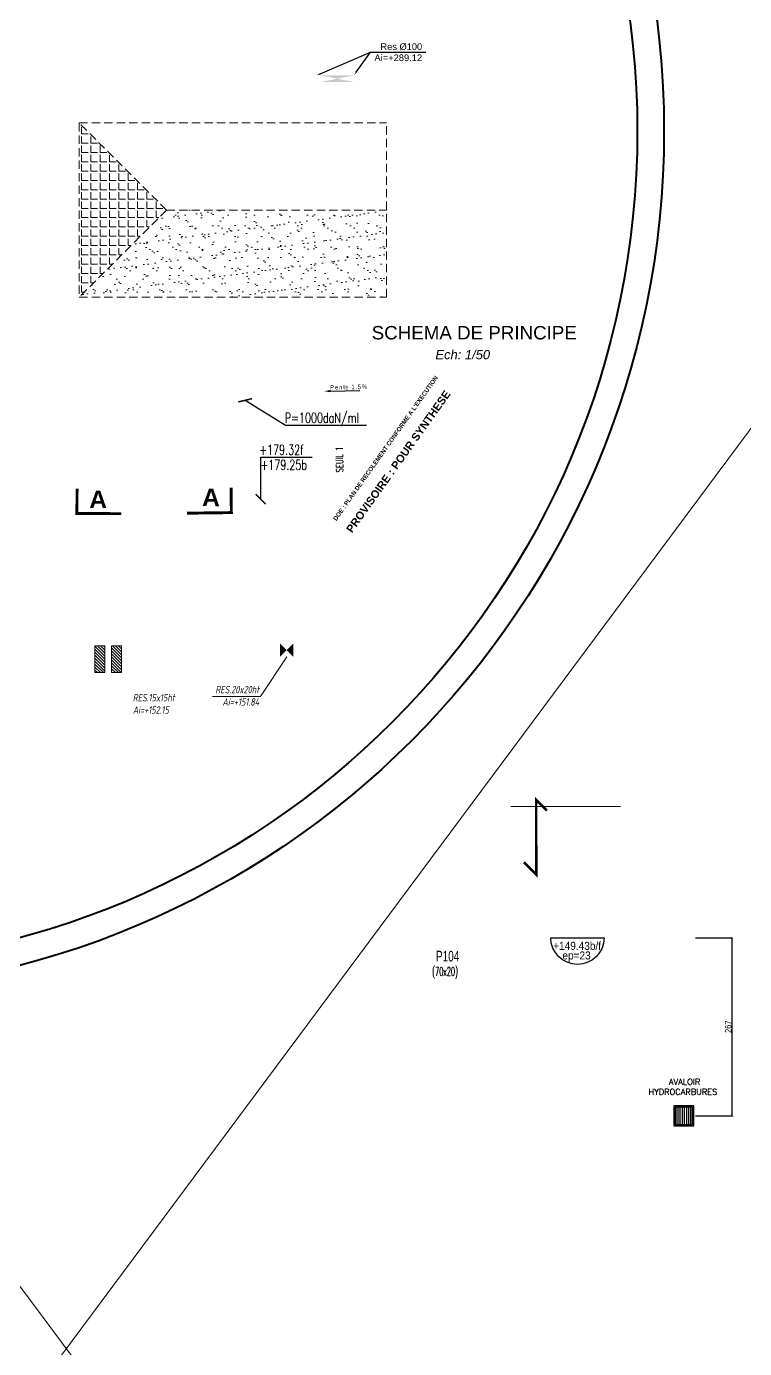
# Model space of a CAD drawing. Header units: metres. Extents: x -12536 to 12621, y -17191 to 9596.
# Drawn here: x 9462 to 10538, y 4149 to 6131 of the extents above; entities that cross this region are included whole.
import ezdxf
from ezdxf import colors
from ezdxf.entities.mleader import LeaderData, LeaderLine
from ezdxf.enums import TextEntityAlignment as Align
from ezdxf.math import Vec2, Vec3

# ---------------------------------------------------------------- set-up
doc = ezdxf.new("R2010")
doc.units = ezdxf.units.M
doc.header["$MEASUREMENT"] = 0
doc.header["$PDMODE"] = 2
doc.header["$PDSIZE"] = 0.25
doc.linetypes.add('ACAD_ISO09W100', pattern=[45, 24, -3, 6, -3, 6, -3])
doc.linetypes.add('CACHE', pattern=[0.375, 0.25, -0.125])
for name, color, linetype, lineweight in [('B-COT', 1, 'Continuous', 18), ('B-COUPES', 7, 'Continuous', 30), ('B-HACH', 8, 'Continuous', 9), ('B-HATCH-REPRISE', 8, 'Continuous', 18), ('B-RES ELECTRICIEN', 30, 'Continuous', 15), ('B-RES PLOMB VOILES', 4, 'Continuous', 15), ('B-TEXT', 3, 'Continuous', 20), ('B-TEXT-NIVEAU', 3, 'Continuous', 20), ('B-TEXTE POTEAU', 3, 'Continuous', 25), ('B-TEXTE SEUILS', 3, 'Continuous', 25), ('B-TITRE', 7, 'Continuous', 40), ('B-TITRE DALLE', 5, 'Continuous', 13), ('B-TITRE POTEAU', 7, 'Continuous', 30), ('B-TOITURE', 5, 'CACHE', 13), ('B-TRCONS', 1, 'Continuous', 15), ('CARTOUCHE', 7, 'Continuous', 25), ('Dessin1$0$Plots', 5, 'Continuous', 0), ('Hydrocarbures', 222, 'Continuous', 25)]:
    doc.layers.add(name, color=color, linetype=linetype, lineweight=lineweight)
doc.layers.add('B-plombier', color=7, linetype='Continuous', lineweight=20, true_color=0xa100d6)
doc.layers.add('nivc', color=1, linetype='Continuous')
doc.styles.add('Arial', font='arial.ttf', dxfattribs={"height": 0.128})
doc.styles.add('arial gras', font='sanssb__.ttf')
doc.styles.add('ISO', font='swissb.ttf')
doc.styles.add('MtXpl_ISOCPEUR', font='isocpeui.ttf')
doc.styles.add('ROMAND', font='romand.shx')
doc.styles.add('STYLE14', font='simplexf', dxfattribs={"width": 0.75})
doc.styles.add('TEXTE', font='arial.ttf', dxfattribs={"width": 0.7})
doc.styles.add('TEXTE100', font='romans.shx', dxfattribs={"width": 0.7, "height": 0.3})
doc.linetypes.add('ISOLATION', pattern='A,0.00254,-2.54,[134,ltypeshp.shx,S=2.54,R=0,X=-2.54,Y=0],-5.08,[134,ltypeshp.shx,S=2.54,R=180,X=2.54,Y=0],-2.54', length=10.16254)
doc.dimstyles.new('COT 50', dxfattribs={"dimscale": 0.05, "dimtxt": 250, "dimasz": 150, "dimexe": 1, "dimexo": 2, "dimgap": 30, "dimtad": 1, "dimdec": 1, "dimrnd": 0.5, "dimzin": 12, "dimdsep": 46, "dimtxsty": 'TEXTE', "dimblk1": 'ARCHTICK', "dimblk2": 'ARCHTICK', "dimsah": 1, "dimcen": 0, "dimdle": 1.5, "dimclrd": 1, "dimclre": 1, "dimclrt": 3, "dimadec": 0, "dimazin": 0, "dimtfac": 1, "dimtdec": 1, "dimtmove": 0, "dimatfit": 3, "dimldrblk": 'ARCHTICK', "dimfxl": 1, "dimtolj": 1, "dimtzin": 0, "dimarcsym": 0})
doc.dimstyles.new('COT25CM Plomberie', dxfattribs={"dimscale": 0.005, "dimtxt": 1900, "dimasz": 750, "dimexe": 5, "dimexo": 500, "dimgap": 200, "dimtad": 1, "dimdec": 1, "dimrnd": 0.5, "dimzin": 12, "dimdsep": 46, "dimtxsty": 'TEXTE', "dimblk": 'ARCHTICK', "dimcen": 0, "dimdle": 0.4, "dimclrd": 4, "dimclre": 4, "dimclrt": 4, "dimadec": 0, "dimazin": 0, "dimtfac": 1, "dimtdec": 1, "dimtmove": 1, "dimatfit": 3, "dimldrblk": 'NONE', "dimfxl": 1, "dimtolj": 1, "dimtzin": 0, "dimarcsym": 0})
pattern_1 = [(315, (29627.2898, -57444.8832), (2.24506403, 2.24506403), [])]

# ---------------------------------------------------------------- blocks, each defined once
blk = doc.blocks.new('_ArchTick')
at = {"color": 0, "linetype": 'ByBlock', "const_width": 0.15}
blk.add_lwpolyline([(-0.5, -0.5), (0.5, 0.5)], dxfattribs=at)
blk = doc.blocks.new('PENTE')
at = {"layer": 'B-TEXTE POTEAU', "color": 1}
blk.add_line((846186.115, 122382.047), (846186.99, 122382.047), dxfattribs=at)
blk.add_solid([(846186.115, 122382.08), (846186.115, 122382.013), (846185.915, 122382.047)], dxfattribs=at)
blk = doc.blocks.new('NIVC')
at = {"layer": 'nivc'}
blk.add_line((0, 0), (80, 0), dxfattribs=at)
blk.add_arc((40, 0), 40, 0, 180, dxfattribs=at)
at = {"layer": 'nivc', "style": 'STYLE14', "width": 0.75}
blk.add_attdef('NIVC', text='', height=15, dxfattribs=at).set_placement((40, 4.425), align=Align.CENTER)
blk = doc.blocks.new('*D648')
at = {"layer": 'B-COT', "color": 4, "lineweight": -2, "transparency": 16777216}
for p, q in [((10464.6, 4765), (10519.7, 4765)), ((10519.6, 4498.2), (10519.6, 4765)), ((10464.6, 4498.2), (10519.7, 4498.2))]:
    blk.add_line(p, q, dxfattribs=at)
at = {"layer": 'Defpoints', "color": 0, "transparency": 16777216}
for p in [(10462.1, 4765), (10519.6, 4765), (10462.1, 4498.2)]:
    blk.add_point(p, dxfattribs=at)
at = {"layer": 'B-COT', "color": 4, "lineweight": -2, "transparency": 16777216, "xscale": 3.75, "yscale": 3.75, "zscale": 3.75}
for p, rotation in [((10519.6, 4765), 90), ((10519.6, 4498.2), 270)]:
    blk.add_blockref('_ArchTick', p, dxfattribs=dict(at, rotation=rotation))
at = {"layer": 'B-COT', "color": 4, "transparency": 16777216, "insert": (10513.8, 4631.6), "char_height": 9.5, "attachment_point": 5, "rotation": 90, "style": 'TEXTE'}
blk.add_mtext('\\A1;267', dxfattribs=at)
blk = doc.blocks.new('_None')

msp = doc.modelspace()

# ---------------------------------------------------------------- hatches: boundary and pattern name
at = {"layer": 'B-HACH'}
h = msp.add_hatch(dxfattribs=at)
h.set_pattern_fill('AR-SAND', color=256, scale=0.5, style=0)
h.set_pattern_definition([(37.5, (23835.942, 26254.677), (-0.800016, 24.470662), [0, -19.304, 0, -21.59, 0, -20.6375]), (7.5, (23835.942, 26254.677), (22.476164, 35.841255), [0, -10.414, 0, -17.399, 0, -6.6675]), (327.5, (23820.32, 26254.677), (39.549619, 0.07186), [0, -6.35, 0, -22.86, 0, -29.845]), (317.5, (23820.32, 26254.677), (38.177823, 11.146466), [0, -3.175, 0, -14.986, 0, -17.145])])
h.paths.add_polyline_path([(10001.708, 5855.812), (9672.026, 5855.812), (9541.21, 5725.187), (10001.708, 5725.187)])
at = {"layer": 'B-HATCH-REPRISE'}
h = msp.add_hatch(dxfattribs=at)
h.set_pattern_fill('ANGLE', color=256, scale=2, style=0)
h.set_pattern_definition([(0, (23835.942, 26254.677), (0, 13.97), [10.16, -3.81]), (90, (23835.942, 26254.677), (-13.97, 9e-16), [10.16, -3.81])])
h.paths.add_polyline_path([(9541.21, 5986.437), (9541.21, 5725.187), (9672.026, 5855.812)])
at = {"layer": 'B-RES ELECTRICIEN', "transparency": 33554661}
h = msp.add_hatch(dxfattribs=at)
h.set_pattern_fill('ANSI31', color=30, angle=270)
h.set_pattern_definition(pattern_1)
h.paths.add_polyline_path([(9579.524, 5202.474), (9579.524, 5162.479), (9564.524, 5162.479), (9564.524, 5202.474)])
h = msp.add_hatch(dxfattribs=at)
h.set_pattern_fill('ANSI31', color=30, angle=270)
h.set_pattern_definition(pattern_1)
h.paths.add_polyline_path([(9604.524, 5202.474), (9604.524, 5162.479), (9589.524, 5162.479), (9589.524, 5202.474)])
at = {"layer": 'Hydrocarbures'}
h = msp.add_hatch(dxfattribs=at)
h.set_pattern_fill('LINE', color=256, angle=90)
h.set_pattern_definition([(90, (1605.941, 35485.0696), (-3.175, 2e-16), [])])
h.paths.add_polyline_path([(10434.107, 4485.168), (10460.107, 4485.169), (10460.106, 4511.169), (10434.106, 4511.168)])

# ---------------------------------------------------------------- linework, layer by layer
at = {"layer": 'B-COT'}
for points in [[(6422.806, 8316.185), (12620.595, -17.901)], [(12620.595, 8316.185), (6422.806, -17.901)]]:
    msp.add_lwpolyline(points, dxfattribs=at)
at = {"layer": 'B-COUPES', "const_width": 4.375, "elevation": -34.014}
for points in [[(9537.969, 5438.421), (9537.724, 5401.154), (9604.459, 5400.716)], [(9768.713, 5439.643), (9769.216, 5402.379), (9702.486, 5401.478)]]:
    msp.add_lwpolyline(points, dxfattribs=at)
at = {"layer": 'B-plombier', "color": 5}
msp.add_solid([(9952.919, 6047.859), (9902.919, 6047.859), (9902.919, 6057.859), (9952.919, 6057.859)], dxfattribs=at)
at = {"layer": 'B-RES ELECTRICIEN', "color": 30, "transparency": 33554661, "elevation": 14.4}
for points in [[(9579.524, 5202.474), (9579.524, 5162.479), (9564.524, 5162.479), (9564.524, 5202.474)], [(9604.524, 5202.474), (9604.524, 5162.479), (9589.524, 5162.479), (9589.524, 5202.474)]]:
    msp.add_lwpolyline(points, close=True, dxfattribs=at)
at = {"layer": 'B-RES PLOMB VOILES', "color": 140, "true_color": 0x00bfff, "elevation": 14.4}
msp.add_lwpolyline([(9740.842, 5126.893), (9812.68, 5126.893), (9852.133, 5186.262)], dxfattribs=at)
at = {"layer": 'B-RES PLOMB VOILES', "color": 140, "true_color": 0x00bfff}
msp.add_solid([(9842.133, 5186.262, 14.4), (9862.133, 5206.262, 14.4), (9842.133, 5206.262, 14.4), (9862.133, 5186.262, 14.4)], dxfattribs=at)
at = {"layer": 'B-TITRE'}
for radius in [1292.495, 1252.495]:
    msp.add_circle((9124.952, 5974.161), radius, dxfattribs=at)
at = {"layer": 'B-TITRE DALLE', "color": 5, "lineweight": 40, "const_width": 3.75}
msp.add_lwpolyline([(10207.438, 4878.257), (10226.168, 4859.604), (10225.887, 4971.805), (10242.016, 4955.742)], dxfattribs=at)
at = {"layer": 'B-TOITURE', "ltscale": 50}
for p, q in [((9672.026, 5855.812), (9541.21, 5986.437)), ((9541.21, 5986.437), (10001.708, 5986.437)), ((9541.21, 5986.437), (9541.21, 5725.187)), ((10001.708, 5725.187), (10001.708, 5986.437)), ((9672.026, 5855.812), (9541.21, 5725.187)), ((9672.026, 5855.812), (10001.708, 5855.812)), ((9541.21, 5725.187), (10001.708, 5725.187))]:
    msp.add_line(p, q, dxfattribs=at)
at = {"layer": 'Dessin1$0$Plots', "color": 3, "linetype": 'ISOLATION', "ltscale": 0.5}
msp.add_line((10188.185, 4961.762), (10352.185, 4961.762), dxfattribs=at)
at = {"layer": 'Hydrocarbures'}
for points in [[(10432.107, 4483.168), (10462.107, 4483.169), (10462.106, 4513.169), (10432.106, 4513.168)], [(10434.107, 4485.168), (10460.107, 4485.169), (10460.106, 4511.169), (10434.106, 4511.168)]]:
    msp.add_lwpolyline(points, close=True, dxfattribs=at)

# ---------------------------------------------------------------- block references
at = {"layer": 'B-TEXTE POTEAU', "xscale": 49.9999999975249, "yscale": 49.9999999975249, "zscale": 49.9999999975249, "rotation": 1.050125860581207}
msp.add_blockref('PENTE', (-42180136.105, -6887898.138, -34.084), dxfattribs=at)
at = {"layer": 'B-TRCONS', "color": 4, "linetype": 'ACAD_ISO09W100', "ltscale": 0.03}
ref = msp.add_blockref('NIVC', (10247.829, 4765.009), dxfattribs=dict(at, xscale=-1, rotation=180))
ref.add_attrib('NIVC', '+149.43b/f', dxfattribs={"layer": 'nivc', "color": 3, "height": 12, "rotation": 360, "style": 'TEXTE', "width": 0.9}).set_placement((10287.302, 4758.882), align=Align.TOP_CENTER)
ref = msp.add_blockref('NIVC', (10247.829, 4765.009), dxfattribs=dict(at, xscale=-1, rotation=180))
ref.add_attrib('NIVC', 'ep=23', dxfattribs={"layer": 'nivc', "color": 3, "height": 12, "rotation": 180, "style": 'TEXTE', "text_generation_flag": 6, "width": 0.9}).set_placement((10286.477, 4744.468), align=Align.TOP_CENTER)

# ---------------------------------------------------------------- texts
at = {"layer": 'B-COUPES', "style": 'ISO'}
for rotation, p in [(359.802688, (9569.508, 5409.136, -34.014)), (359.267885, (9738.529, 5412.091, -34.014))]:
    msp.add_text('A', height=26.25, rotation=rotation, dxfattribs=at).set_placement(p, align=Align.CENTER)
at = {"layer": 'B-plombier', "color": 5, "insert": (10055.048, 6079.082), "char_height": 10, "attachment_point": 9, "rotation": 359.999401, "style": 'Arial'}
msp.add_mtext_dynamic_manual_height_columns('Res {\\fArial|b0|i0|c0|p39;\\W0.99;Ø100}\\PAi=+289.12', width=103.12524, gutter_width=12.5, heights=[0], dxfattribs=at)
at = {"layer": 'B-RES ELECTRICIEN', "color": 30, "transparency": 33554661, "insert": (9621.514, 5130.403), "char_height": 11.088, "width": 138.65291, "attachment_point": 1, "rotation": 359.999691, "style": 'MtXpl_ISOCPEUR'}
msp.add_mtext('{\\W0.7;RES.15x15ht\\PAi=+152.15}', dxfattribs=at)
at = {"layer": 'B-RES PLOMB VOILES', "color": 140, "true_color": 0x00bfff, "insert": (9810.986, 5142.582), "char_height": 11.088, "width": 138.65291, "attachment_point": 3, "rotation": 0.000309, "style": 'MtXpl_ISOCPEUR'}
msp.add_mtext('{\\W0.8;RES.20x20ht\\PAi=+151.84}', dxfattribs=at)
at = {"layer": 'B-TEXT', "style": 'TEXTE100', "width": 0.7}
msp.add_text('P=1000daN/ml', height=15, dxfattribs=at).set_placement((9849.268, 5536.922))
at = {"layer": 'B-TEXT', "insert": (9979.44, 5682.092), "char_height": 20.10833, "width": 3166.62483, "attachment_point": 1, "style": 'Arial'}
msp.add_mtext('SCHEMA DE PRINCIPE', dxfattribs=at)
at = {"layer": 'B-TEXT', "ltscale": 0.5, "insert": (10074.99, 5646.109), "char_height": 13.86841, "width": 3166.62483, "attachment_point": 1, "style": 'arial gras'}
msp.add_mtext('{\\fArial|b0|i1|c0|p34;Ech: 1/50}', dxfattribs=at)
at = {"layer": 'B-TEXT-NIVEAU', "style": 'TEXTE100', "width": 0.7}
for s, p in [('+179.32f', (9811.065, 5489.053, -34.014)), ('+179.25b', (9812.814, 5466.489, -34.014))]:
    msp.add_text(s, height=15, dxfattribs=at).set_placement(p)
at = {"layer": 'B-TEXTE POTEAU', "style": 'TEXTE100', "width": 0.5}
msp.add_text('(70x20)', height=13, rotation=359.877088, dxfattribs=at).set_placement((10070.146, 4708.046))
at = {"layer": 'B-TEXTE POTEAU', "color": 3, "insert": (9945.831, 5590.581, -34.084), "char_height": 7, "attachment_point": 5, "rotation": 1.050126, "style": 'TEXTE'}
msp.add_mtext('\\A1;{\\T1.3;Pente 1.5%}', dxfattribs=at)
at = {"layer": 'B-TEXTE SEUILS', "lineweight": 25, "insert": (9926.214, 5462.742, -34.014), "char_height": 10.5, "width": 1206.34885, "attachment_point": 1, "rotation": 90.831906, "style": 'TEXTE100'}
msp.add_mtext('SEUIL 1', dxfattribs=at)
at = {"layer": 'B-TITRE POTEAU', "width": 0.7}
msp.add_text('P104', height=16, rotation=359.877088, dxfattribs=at).set_placement((10075.765, 4729.447))
at = {"layer": 'CARTOUCHE', "color": 7, "linetype": 'ByBlock', "lineweight": 25, "attachment_point": 2, "rotation": 54.617527, "style": 'Arial'}
for s, insert, char_height, width in [("{\\fArial|b1|i0|c0|p34;\\C256;DOE : PLAN DE RECOLEMENT CONFORME A L'EXECUTION    }", (9997.514, 5500.807, -34.014), 6.56119, 307.84227), ('{\\fArial|b1|i0|c0|p34;\\C256;PROVISOIRE : POUR SYNTHESE  }', (10014.603, 5482.373, -34.014), 11.71641, 549.71833)]:
    msp.add_mtext(s, dxfattribs=dict(at, insert=insert, char_height=char_height, width=width))
at = {"layer": 'Hydrocarbures', "insert": (10367.143, 4553.511), "char_height": 9, "attachment_point": 1, "rotation": 0.003987, "style": 'ROMAND'}
msp.add_mtext_dynamic_manual_height_columns('\\pi57.73798;AVALOIR \\P\\pi27.13798;HYDROCARBURES', width=161.93948, gutter_width=1.25, heights=[0], dxfattribs=at)

# ---------------------------------------------------------------- dimensions: what is measured, and where the dimension line sits
at = {"layer": 'B-COT'}
dim = msp.add_linear_dim(base=(10519.646, 4764.997), p1=(10462.107, 4498.168), p2=(10462.107, 4764.997), angle=90, dimstyle='COT25CM Plomberie', dxfattribs=at)
dim.commit()
dim.dimension.update_dxf_attribs({"geometry": '*D648', "text_midpoint": (10513.796, 4631.583)})

# ---------------------------------------------------------------- leaders
for points in [[(9789.771, 5570.699), (9850.491, 5533.272), (9971.873, 5533.272)], [(9813.135, 5422.492), (9813.135, 5485.262), (9890.282, 5485.262)]]:
    msp.add_leader(points, dimstyle='COT 50', override={"dimasz": 300, "dimtad": 0}, dxfattribs=at)
at = {"layer": 'B-plombier', "color": 5}
ml = msp.add_multileader_mtext('Standard', dxfattribs=at)
ml.set_content('', color=5)
ml.set_leader_properties()
ml.build(insert=Vec2(0, 0))
ml.multileader.update_dxf_attribs({"dogleg_length": 65, "arrow_head_size": 5.76})
ctx = ml.context
ctx.base_point, ctx.char_height, ctx.arrow_head_size, ctx.landing_gap_size, ctx.plane_origin = Vec3(10060.521, 6092.724), 5.76, 5.76, 2.88, Vec3(9963.35, 6054.764)
ctx.text_align_type = 2
notes = []
notes.append((ctx, [(0, (1, 1, 0), (9977.753, 6092.724), (1, 0), 82.768, [(0, [(9896.915, 6057.859)], 0, [])])]))
ctx.mtext.insert, ctx.mtext.alignment, ctx.mtext.flow_direction = Vec3(10063.401, 6095.604), 3, 5
ml = msp.add_multileader_mtext('Standard', dxfattribs=at)
ml.set_content('', color=5)
ml.set_leader_properties()
ml.build(insert=Vec2(0, 0))
ml.multileader.update_dxf_attribs({"dogleg_length": 65, "arrow_head_size": 5.76})
ctx = ml.context
ctx.base_point, ctx.char_height, ctx.arrow_head_size, ctx.landing_gap_size, ctx.plane_origin = Vec3(10060.521, 6092.724), 5.76, 5.76, 2.88, Vec3(9972.475, 6054.764)
ctx.text_align_type = 2
notes.append((ctx, [(0, (1, 1, 0), (9977.753, 6092.724), (1, 0), 82.768, [(0, [(9952.919, 6057.859)], 0, [])])]))
ctx.mtext.insert, ctx.mtext.alignment, ctx.mtext.flow_direction = Vec3(10063.401, 6095.604), 3, 5
for ctx, leaders in notes:
    for number, flags, end, landing, length, lines in leaders:
        leader = LeaderData()
        leader.index, (leader.has_last_leader_line, leader.has_dogleg_vector, leader.attachment_direction) = number, flags
        leader.last_leader_point, leader.dogleg_vector, leader.dogleg_length = Vec3(end), Vec3(landing), length
        for number, points, colour, breaks in lines:
            line = LeaderLine()
            line.index, line.vertices, line.color, line.breaks = number, Vec3.list(points), colors.encode_raw_color(colour), breaks
            leader.lines.append(line)
        ctx.leaders.append(leader)

doc.saveas('drawing.dxf')
